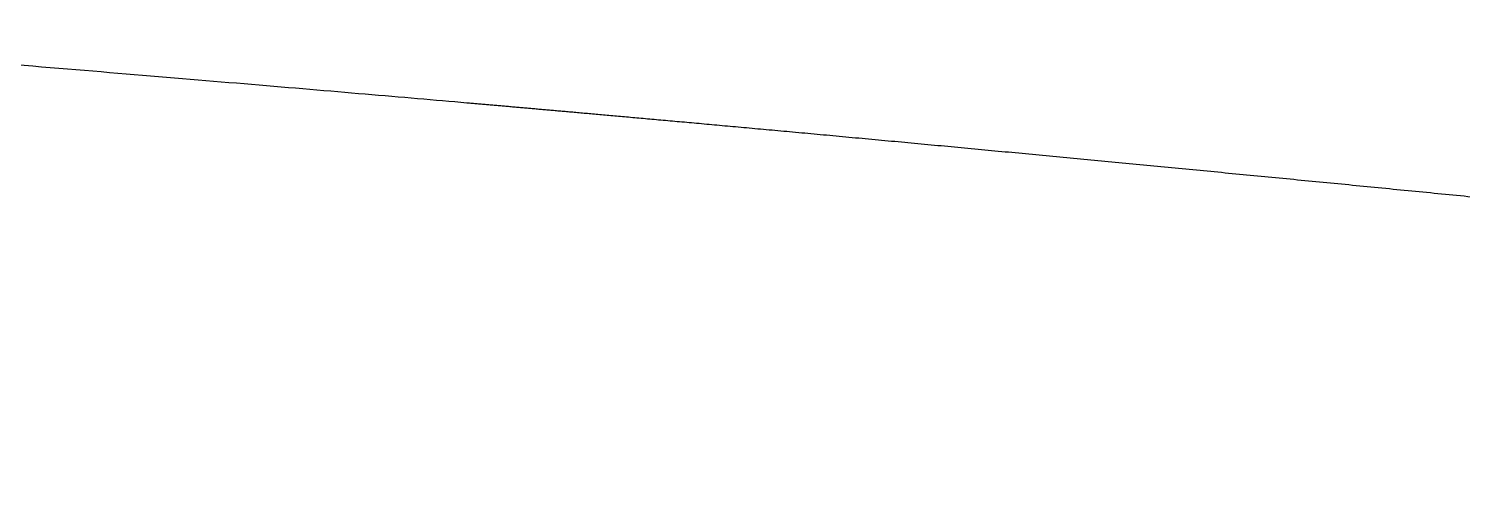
# Model space of a CAD drawing. Extents: x -120222 to -41942, y -19134 to 30932.
# Drawn here: x -96529.09 to -96521.52, y 2624.86 to 2627.36 of the extents above; entities that cross this region are included whole.
import ezdxf

# ---------------------------------------------------------------- set-up
doc = ezdxf.new("R2010")
doc.units = 0
doc.header["$LTSCALE"] = 150
doc.header["$MEASUREMENT"] = 0
doc.linetypes.add('______-18', pattern=[1.1999999999999997, 0.5999999999999999, -0.5999999999999999])
doc.layers.get('0').update_dxf_attribs({"linetype": 'CONTINUOUS'})
doc.layers.add('___B', color=7, linetype='CONTINUOUS')

# ---------------------------------------------------------------- blocks, each defined once
blk = doc.blocks.new('____-249')
at = {"color": 1, "linetype": '______-18', "flags": 128}
for points in [[(-102961.8806996014, -1921.73021530336), (-102961.9124484396, -1921.727454252614), (-102961.9444426663, -1921.724675050181), (-102961.9766822815, -1921.721877696062), (-102962.0091672852, -1921.719062190257), (-102962.0418976773, -1921.716228532765), (-102962.074873458, -1921.713376723587), (-102962.1080946271, -1921.710506762722), (-102962.1415611847, -1921.707618650171), (-102962.1752731308, -1921.704712385933), (-102962.2092304654, -1921.701787970009), (-102962.2434331885, -1921.698845402399), (-102962.2778813001, -1921.695884683102), (-102962.3125748001, -1921.692905812119), (-102962.3475136887, -1921.689908789449), (-102962.3826979657, -1921.686893615092), (-102962.4181276312, -1921.68386028905), (-102962.4538026853, -1921.680808811321), (-102962.4897231278, -1921.677739181905), (-102962.5258889588, -1921.674651400803), (-102962.5623001783, -1921.671545468015), (-102962.5989567862, -1921.668421383539), (-102962.6358587827, -1921.665279147378), (-102962.6730061676, -1921.662118759531), (-102962.7103989411, -1921.658940219996), (-102962.748037103, -1921.655743528775), (-102962.7859206534, -1921.652528685868), (-102962.8240495923, -1921.649295691275), (-102962.8624239197, -1921.646044544995), (-102962.9010436356, -1921.642775247029), (-102962.93990874, -1921.639487797376), (-102962.9790192329, -1921.636182196036), (-102963.0183751142, -1921.63285844301), (-102963.057976384, -1921.629516538298), (-102963.0978230423, -1921.626156481899), (-102963.1379150892, -1921.622778273814), (-102963.1782525245, -1921.619381914043), (-102963.2188353483, -1921.615967402585), (-102963.2596635605, -1921.61253473944), (-102963.3007371613, -1921.609083924609), (-102963.3420561506, -1921.605614958092), (-102963.3836205283, -1921.602127839888), (-102963.4254302946, -1921.598622569998), (-102963.4674854493, -1921.595099148421), (-102963.5097859925, -1921.591557575158), (-102963.5523319242, -1921.587997850208), (-102963.5951232444, -1921.584419973572), (-102963.6381599531, -1921.58082394525), (-102963.6814420502, -1921.577209765241), (-102963.7249695359, -1921.573577433546), (-102963.76874241, -1921.569926950164), (-102963.8127606727, -1921.566258315096), (-102963.8570243238, -1921.562571528341), (-102963.9015333634, -1921.5588665899), (-102963.9462877915, -1921.555143499772), (-102963.9912876081, -1921.551402257958), (-102964.0365328132, -1921.547642864458), (-102964.0820234068, -1921.543865319271), (-102964.1277593888, -1921.540069622398), (-102964.1737407594, -1921.536255773838), (-102964.2199675184, -1921.532423773592), (-102964.2664396659, -1921.528573621659), (-102964.3131572019, -1921.52470531804), (-102964.3601201265, -1921.520818862735), (-102964.4073284394, -1921.516914255742), (-102964.454666171, -1921.513020003604), (-102964.5020173511, -1921.509164612859), (-102964.5493819798, -1921.505348083508), (-102964.5967600571, -1921.50157041555), (-102964.6441515829, -1921.497831608986), (-102964.6915565574, -1921.494131663815), (-102964.7389749804, -1921.490470580037), (-102964.7864068521, -1921.486848357653), (-102964.8338521723, -1921.483264996663), (-102964.8813109411, -1921.479720497066), (-102964.9287831585, -1921.476214858863), (-102964.9762688245, -1921.472748082053), (-102965.023767939, -1921.469320166637), (-102965.0712805022, -1921.465931112614), (-102965.1188065139, -1921.462580919985), (-102965.1663459743, -1921.45926958875), (-102965.2138988832, -1921.455997118907), (-102965.2614652407, -1921.452763510459), (-102965.3090450468, -1921.449568763404), (-102965.3566383014, -1921.446412877742), (-102965.4042450047, -1921.443295853474), (-102965.4518651565, -1921.440217690599), (-102965.499498757, -1921.437178389118), (-102965.547145806, -1921.434177949031), (-102965.5948063036, -1921.431216370337), (-102965.6424802497, -1921.428293653037), (-102965.6901676445, -1921.42540979713), (-102965.7378684879, -1921.422564802616), (-102965.7855827798, -1921.419758669496), (-102965.8333105204, -1921.41699139777), (-102965.8810517095, -1921.414262987437), (-102965.9288063472, -1921.411573438498), (-102965.9765744335, -1921.408922750952), (-102966.0243559684, -1921.4063109248), (-102966.0721509519, -1921.403737960041), (-102966.1199593839, -1921.401203856676), (-102966.1677812646, -1921.398708614704), (-102966.2156165938, -1921.396252234126), (-102966.2634653716, -1921.393834714941), (-102966.311327598, -1921.39145605715), (-102966.359203273, -1921.389116260752), (-102966.4070923966, -1921.386815325748), (-102966.4549949687, -1921.384553252137), (-102966.5029109895, -1921.38233003992), (-102966.5508404588, -1921.380145689097), (-102966.5987833767, -1921.378000199667), (-102966.6467397432, -1921.37589357163), (-102966.6947095583, -1921.373825804987), (-102966.742692822, -1921.371796899738), (-102966.7906895343, -1921.369806855882), (-102966.8386996951, -1921.367855673419), (-102966.8867233046, -1921.36594335235), (-102966.9347603626, -1921.364069892675), (-102966.9828108692, -1921.362235294393), (-102967.0308748244, -1921.360439557504), (-102967.0789522282, -1921.35868268201), (-102967.1270430805, -1921.356964667908), (-102967.1751473815, -1921.355285515201), (-102967.223265131, -1921.353645223886), (-102967.2713963292, -1921.352043793966), (-102967.3195409759, -1921.350481225438), (-102967.3676990712, -1921.348957518304), (-102967.4158706151, -1921.347472672564), (-102967.4640556076, -1921.346026688218), (-102967.5121143302, -1921.344658775166), (-102967.5599070647, -1921.343408143312), (-102967.607433811, -1921.342274792655), (-102967.6546945692, -1921.341258723195), (-102967.7016893391, -1921.340359934932), (-102967.7484181208, -1921.339578427867), (-102967.7948809144, -1921.338914201998), (-102967.8410777198, -1921.338367257327), (-102967.887008537, -1921.337937593853), (-102967.932673366, -1921.337625211575), (-102967.9780722069, -1921.337430110495), (-102968.0232050595, -1921.337352290613), (-102968.0680719239, -1921.337391751927), (-102968.1126728002, -1921.337548494439), (-102968.1570076883, -1921.337822518147), (-102968.2010765882, -1921.338213823053), (-102968.2448795, -1921.338722409156), (-102968.2884164235, -1921.339348276456), (-102968.3316873588, -1921.340091424954), (-102968.374692306, -1921.340951854648), (-102968.417431265, -1921.341929565539), (-102968.4599042358, -1921.343024557628), (-102968.5021112184, -1921.344236830914), (-102968.5440522128, -1921.345566385397), (-102968.5857272191, -1921.347013221077), (-102968.6271362371, -1921.348577337954), (-102968.668279267, -1921.350258736029), (-102968.7091563087, -1921.3520574153), (-102968.7497673622, -1921.353973375769), (-102968.7901124275, -1921.356006617435), (-102968.8301915046, -1921.358157140298), (-102968.8700045936, -1921.360424944358), (-102968.9095516944, -1921.362810029615), (-102968.948832807, -1921.36531239607), (-102968.9878479313, -1921.367932043721), (-102969.0265970676, -1921.37066897257), (-102969.0650802156, -1921.373523182616), (-102969.1032973754, -1921.376494673859), (-102969.1412485471, -1921.379583446299), (-102969.1789337306, -1921.382789499936), (-102969.2163529258, -1921.386112834771), (-102969.2535061329, -1921.389553450802), (-102969.2903933519, -1921.393111348031), (-102969.3270145826, -1921.396786526457), (-102969.3633698252, -1921.40057898608), (-102969.3994590795, -1921.4044887269), (-102969.4352823457, -1921.408515748917), (-102969.4708396237, -1921.412660052132), (-102969.5061309135, -1921.416921636543), (-102969.5411562151, -1921.421300502152), (-102969.5759155286, -1921.425796648958), (-102969.6104088538, -1921.430410076961), (-102969.6446361909, -1921.435140786161), (-102969.6785975398, -1921.439988776558), (-102969.7122929005, -1921.444954048153), (-102969.745722273, -1921.450036600945), (-102969.7788856574, -1921.455236434933), (-102969.8117830535, -1921.460553550119), (-102969.8444144615, -1921.465987946503), (-102969.8767798812, -1921.471539624083), (-102969.9088793128, -1921.47720858286), (-102969.9407127562, -1921.482994822834), (-102969.9722802115, -1921.488898344006), (-102970.0035816785, -1921.494919146375), (-102970.0035816785, -1921.494919146375)], [(-102941.4741002883, -1923.834765761319), (-102941.4988589389, -1923.831972062048), (-102941.5236176404, -1923.829178823479), (-102941.5483763927, -1923.826386045612), (-102941.5731351959, -1923.823593728448), (-102941.5978940499, -1923.820801871987), (-102941.6226529548, -1923.818010476229), (-102941.6474119105, -1923.815219541173), (-102941.6721709171, -1923.81242906682), (-102941.6969299745, -1923.80963905317), (-102941.7216890827, -1923.806849500222), (-102941.7464482418, -1923.804060407977), (-102941.7712074518, -1923.801271776435), (-102941.7959667125, -1923.798483605595), (-102941.8207260242, -1923.795695895458), (-102941.8454853866, -1923.792908646023), (-102941.8702447999, -1923.790121857291), (-102941.8950042641, -1923.787335529262), (-102941.9197637791, -1923.784549661936), (-102941.9445233449, -1923.781764255312), (-102941.9692829616, -1923.778979309391), (-102941.9940426292, -1923.776194824172), (-102942.0188023475, -1923.773410799657), (-102942.0435621168, -1923.770627235843), (-102942.0683219368, -1923.767844132733), (-102942.0930818077, -1923.765061490325), (-102942.1178417295, -1923.76227930862), (-102942.1426017021, -1923.759497587618), (-102942.1673617255, -1923.756716327318), (-102942.1921217998, -1923.75393552772), (-102942.2168819249, -1923.751155188826), (-102942.2416421009, -1923.748375310634), (-102942.2664023277, -1923.745595893145), (-102942.2911626054, -1923.742816936359), (-102942.3159229339, -1923.740038440275), (-102942.3406833132, -1923.737260404894), (-102942.3654437434, -1923.734482830215), (-102942.3902042245, -1923.731705716239), (-102942.4149647563, -1923.728929062966), (-102942.4397253391, -1923.726152870395), (-102942.4644859727, -1923.723377138528), (-102942.4892466571, -1923.720601867362), (-102942.5140073923, -1923.7178270569), (-102942.5387681784, -1923.71505270714), (-102942.5635290154, -1923.712278818083), (-102942.5882899032, -1923.709505389728), (-102942.6130508418, -1923.706732422076), (-102942.6378118313, -1923.703959915127), (-102942.6625728716, -1923.701187868881), (-102942.6873339628, -1923.698416283337), (-102942.7120951048, -1923.695645158496), (-102942.7368562976, -1923.692874494357), (-102942.7616175413, -1923.690104290921), (-102942.7863788359, -1923.687334548188), (-102942.8111401813, -1923.684565266158), (-102942.8359015775, -1923.68179644483), (-102942.8606630246, -1923.679028084204), (-102942.8854245225, -1923.676260184282), (-102942.9101860713, -1923.673492745062), (-102942.9349476709, -1923.670725766544), (-102942.9597093213, -1923.66795924873), (-102942.9844710226, -1923.665193191618), (-102943.0092327748, -1923.662427595209), (-102943.0339945778, -1923.659662459502), (-102943.0587564316, -1923.656897784498), (-102943.0835165018, -1923.654133772163), (-102943.1082729538, -1923.651370624463), (-102943.1330257877, -1923.648608341398), (-102943.1577750034, -1923.645846922968), (-102943.182520601, -1923.643086369173), (-102943.2072625804, -1923.640326680014), (-102943.2320009417, -1923.637567855489), (-102943.2567356848, -1923.6348098956), (-102943.2814668098, -1923.632052800346), (-102943.3061943166, -1923.629296569726), (-102943.3309182052, -1923.626541203742), (-102943.3556384758, -1923.623786702393), (-102943.3803551281, -1923.621033065679), (-102943.4050681623, -1923.6182802936), (-102943.4297775784, -1923.615528386156), (-102943.4544833763, -1923.612777343348), (-102943.4791855561, -1923.610027165174), (-102943.5038841177, -1923.607277851635), (-102943.5285790611, -1923.604529402732), (-102943.5532703865, -1923.601781818464), (-102943.5779580936, -1923.59903509883), (-102943.6026421826, -1923.596289243832), (-102943.6273226535, -1923.593544253469), (-102943.6519995062, -1923.590800127741), (-102943.6766727408, -1923.588056866648), (-102943.7013423572, -1923.58531447019), (-102943.7260083554, -1923.582572938367), (-102943.7506707355, -1923.579832271179), (-102943.7753294975, -1923.577092468627), (-102943.7999846413, -1923.574353530709), (-102943.8246361669, -1923.571615457427), (-102943.8492840744, -1923.56887824878), (-102943.8739283638, -1923.566141904767), (-102943.898569035, -1923.56340642539), (-102943.923206088, -1923.560671810648), (-102943.9478395229, -1923.557938060541), (-102943.9724693396, -1923.555205175069), (-102943.9970955382, -1923.552473154232), (-102944.0217181187, -1923.54974199803), (-102944.046337081, -1923.547011706464), (-102944.0709524251, -1923.544282279532), (-102944.0955641511, -1923.541553717236), (-102944.120172259, -1923.538826019574), (-102944.1447767486, -1923.536099186548), (-102944.1693776202, -1923.533373218157), (-102944.1939748736, -1923.530648114401), (-102944.2185685088, -1923.52792387528), (-102944.2431585259, -1923.525200500794), (-102944.2677449248, -1923.522477990943), (-102944.2923277056, -1923.519756345727), (-102944.3169068682, -1923.517035565146), (-102944.3414824127, -1923.514315649201), (-102944.3660543391, -1923.51159659789), (-102944.3906226472, -1923.508878411214), (-102944.4151873373, -1923.506161089174), (-102944.4397484091, -1923.503444631769), (-102944.4643058629, -1923.500729038999), (-102944.4888596985, -1923.498014310864), (-102944.5134099159, -1923.495300447364), (-102944.5379565152, -1923.492587448499), (-102944.5624994963, -1923.489875314269), (-102944.5870388593, -1923.487164044674), (-102944.6115746041, -1923.484453639715), (-102944.6361067307, -1923.48174409939), (-102944.6606352397, -1923.479035427589), (-102944.6851601313, -1923.476327628199), (-102944.7096814056, -1923.47362070122), (-102944.7341990627, -1923.470914646652), (-102944.7587131024, -1923.468209464495), (-102944.7832235248, -1923.46550515475), (-102944.8077303299, -1923.462801717416), (-102944.8322335177, -1923.460099152493), (-102944.8567330881, -1923.457397459981), (-102944.8812290413, -1923.454696639881), (-102944.9057213772, -1923.451996692191), (-102944.9302100957, -1923.449297616914), (-102944.954695197, -1923.446599414047), (-102944.9791766809, -1923.443902083591), (-102945.0036545475, -1923.441205625547), (-102945.0281287969, -1923.438510039914), (-102945.0525994289, -1923.435815326692), (-102945.0770664436, -1923.433121485881), (-102945.101529841, -1923.430428517481), (-102945.1259896211, -1923.427736421493), (-102945.1504457839, -1923.425045197916), (-102945.1748983293, -1923.42235484675), (-102945.1993472575, -1923.419665367996), (-102945.2237925684, -1923.416976761652), (-102945.2482342619, -1923.41428902772), (-102945.2726723382, -1923.411602166199), (-102945.2971067971, -1923.408916177089), (-102945.3215376387, -1923.406231060391), (-102945.3459648631, -1923.403546816103), (-102945.3703884701, -1923.400863444227), (-102945.3948084598, -1923.398180944762), (-102945.4192248321, -1923.395499317709), (-102945.4436375872, -1923.392818563066), (-102945.468046725, -1923.390138680835), (-102945.4924522455, -1923.387459671015), (-102945.5168541486, -1923.384781533606), (-102945.5412524345, -1923.382104268608), (-102945.5656471031, -1923.379427876022), (-102945.5900381543, -1923.376752355847), (-102945.6144255882, -1923.374077708083), (-102945.6388094048, -1923.37140393273), (-102945.6631896042, -1923.368731029789), (-102945.6875661862, -1923.366058999258), (-102945.7119391509, -1923.363387841139), (-102945.7363084983, -1923.360717555431), (-102945.7606742283, -1923.358048142135), (-102945.7850363411, -1923.355379601249), (-102945.8093948366, -1923.352711932775), (-102945.8337497147, -1923.350045136712), (-102945.8581009756, -1923.34737921306), (-102945.8824486191, -1923.34471416182), (-102945.9067926454, -1923.34204998299), (-102945.9311330543, -1923.339386676572), (-102945.9554698459, -1923.336724242565), (-102945.9798030203, -1923.33406268097), (-102946.0041325772, -1923.331401991785), (-102946.0284585169, -1923.328742175012), (-102946.0527808393, -1923.32608323065), (-102946.0770995444, -1923.323425158699), (-102946.1014146322, -1923.320767959159), (-102946.1257261026, -1923.318111632031), (-102946.1500339558, -1923.315456177314), (-102946.1743381917, -1923.312801595008), (-102946.1986388102, -1923.310147885113), (-102946.2229347359, -1923.307495159069), (-102946.2472248934, -1923.304843528314), (-102946.2715092825, -1923.302192992848), (-102946.2957879033, -1923.299543552672), (-102946.3200607559, -1923.296895207785), (-102946.3443278401, -1923.294247958188), (-102946.368589156, -1923.29160180388), (-102946.3928447037, -1923.288956744861), (-102946.417094483, -1923.286312781132), (-102946.441338494, -1923.283669912693), (-102946.4655767368, -1923.281028139543), (-102946.4898092112, -1923.278387461682), (-102946.5140359173, -1923.27574787911), (-102946.5382568552, -1923.273109391828), (-102946.5624720247, -1923.270471999836), (-102946.5866814259, -1923.267835703132), (-102946.6108850588, -1923.265200501718), (-102946.6350829235, -1923.262566395594), (-102946.6592750198, -1923.259933384759), (-102946.6834613478, -1923.257301469214), (-102946.7076419076, -1923.254670648958), (-102946.731816699, -1923.252040923991), (-102946.7559857221, -1923.249412294314), (-102946.7801489769, -1923.246784759926), (-102946.8043064635, -1923.244158320828), (-102946.8284581817, -1923.241532977019), (-102946.8526041316, -1923.238908728499), (-102946.8767443133, -1923.236285575269), (-102946.9008787266, -1923.233663517328), (-102946.9250073716, -1923.231042554677), (-102946.9491302483, -1923.228422687315), (-102946.9732473567, -1923.225803915242), (-102946.9973586969, -1923.223186238459), (-102947.0214642687, -1923.220569656965), (-102947.0455640722, -1923.217954170761), (-102947.0696581074, -1923.215339779846), (-102947.0937463743, -1923.212726484221), (-102947.117828873, -1923.210114283885), (-102947.1419056033, -1923.207503178838), (-102947.1659765653, -1923.204893169081), (-102947.190041759, -1923.202284254613), (-102947.2141011845, -1923.199676435435), (-102947.2381548416, -1923.197069711546), (-102947.2622027304, -1923.194464082946), (-102947.2862448509, -1923.191859549636), (-102947.3102812031, -1923.189256111616), (-102947.334311787, -1923.186653768884), (-102947.3583366027, -1923.184052521442), (-102947.38235565, -1923.18145236929), (-102947.406368929, -1923.178853312427), (-102947.4303764397, -1923.176255350854), (-102947.4543781821, -1923.173658484569), (-102947.4783741562, -1923.171062713575), (-102947.5023643621, -1923.168468037869), (-102947.5263487996, -1923.165874457453), (-102947.5503274688, -1923.163281972327), (-102947.5743003697, -1923.16069058249), (-102947.5982675023, -1923.158100287942), (-102947.6222288666, -1923.155511088684), (-102947.6461844626, -1923.152922984715), (-102947.6701342903, -1923.150335976035), (-102947.6940783497, -1923.147750062645), (-102947.7180166409, -1923.145165244545), (-102947.7419491637, -1923.142581521734), (-102947.7658759191, -1923.139998903244), (-102947.7897969082, -1923.13741739811), (-102947.8137121309, -1923.134837006329), (-102947.8376215872, -1923.132257727903), (-102947.8615252771, -1923.129679562832), (-102947.8854232006, -1923.127102511115), (-102947.9093153577, -1923.124526572753), (-102947.9332017485, -1923.121951747745), (-102947.9570823728, -1923.119378036091), (-102947.9809572308, -1923.116805437792), (-102948.0048263223, -1923.114233952848), (-102948.0286896475, -1923.111663581258), (-102948.0525472063, -1923.109094323022), (-102948.0763989987, -1923.106526178141), (-102948.1002450247, -1923.103959146615), (-102948.1240852844, -1923.101393228442), (-102948.1479197776, -1923.098828423625), (-102948.1717485045, -1923.096264732162), (-102948.1955714649, -1923.093702154053), (-102948.219388659, -1923.091140689299), (-102948.2432000866, -1923.088580337899), (-102948.2670057479, -1923.086021099853), (-102948.2908056428, -1923.083462975163), (-102948.3145997713, -1923.080905963826), (-102948.3383881334, -1923.078350065844), (-102948.3621707291, -1923.075795281217), (-102948.3859475585, -1923.073241609944), (-102948.4097186214, -1923.070689052026), (-102948.433483918, -1923.068137607462), (-102948.4572434481, -1923.065587276252), (-102948.4809972119, -1923.063038058397), (-102948.5047452093, -1923.060489953897), (-102948.5284874403, -1923.057942962751), (-102948.5522239049, -1923.055397084959), (-102948.5759546031, -1923.052852320522), (-102948.599679535, -1923.050308669439), (-102948.6233987004, -1923.047766131711), (-102948.6471120995, -1923.045224707337), (-102948.6708197321, -1923.042684396318), (-102948.6945215984, -1923.040145198653), (-102948.7182176982, -1923.037607114343), (-102948.7419080317, -1923.035070143387), (-102948.7655925988, -1923.032534285786), (-102948.7892713996, -1923.029999541539), (-102948.8129444339, -1923.027465910646), (-102948.8366117018, -1923.024933393109), (-102948.8602732033, -1923.022401988925), (-102948.8839289385, -1923.019871698096), (-102948.9075789073, -1923.017342520621), (-102948.9312231097, -1923.014814456501), (-102948.9548615456, -1923.012287505736), (-102948.9784942152, -1923.009761668325), (-102949.0021211184, -1923.007236944268), (-102949.0257422553, -1923.004713333566), (-102949.0493576257, -1923.002190836218), (-102949.0729672297, -1922.999669452225), (-102949.0965710673, -1922.997149181586), (-102949.1201691386, -1922.994630024302), (-102949.1437614435, -1922.992111980373), (-102949.167347982, -1922.989595049797), (-102949.190928754, -1922.987079232576), (-102949.2145037598, -1922.98456452871), (-102949.2380729991, -1922.982050938198), (-102949.261636472, -1922.979538461041), (-102949.2851925466, -1922.977027261082), (-102949.3087395908, -1922.974517502166), (-102949.3322776048, -1922.972009184293), (-102949.3558065884, -1922.969502307462), (-102949.3793265417, -1922.966996871675), (-102949.4028374648, -1922.96449287693), (-102949.4263393575, -1922.961990323227), (-102949.4498322199, -1922.959489210568), (-102949.473316052, -1922.956989538952), (-102949.4967908538, -1922.954491308378), (-102949.5202566253, -1922.951994518847), (-102949.5437133664, -1922.949499170359), (-102949.5671610773, -1922.947005262914), (-102949.5905997578, -1922.944512796511), (-102949.6140294081, -1922.942021771151), (-102949.637450028, -1922.939532186834), (-102949.6608616176, -1922.93704404356), (-102949.6842641769, -1922.934557341328), (-102949.7076577059, -1922.93207208014), (-102949.7310422046, -1922.929588259994), (-102949.754417673, -1922.927105880891), (-102949.7777841111, -1922.924624942831), (-102949.8011415189, -1922.922145445813), (-102949.8244898963, -1922.919667389838), (-102949.8478292435, -1922.917190774906), (-102949.8711595603, -1922.914715601017), (-102949.8944808469, -1922.91224186817), (-102949.9177931031, -1922.909769576367), (-102949.941096329, -1922.907298725606), (-102949.9643905246, -1922.904829315888), (-102949.9876756899, -1922.902361347213), (-102950.0109518249, -1922.89989481958), (-102950.0342189295, -1922.897429732991), (-102950.0574770039, -1922.894966087444), (-102950.080726048, -1922.89250388294), (-102950.1039660617, -1922.890043119478), (-102950.1271970451, -1922.88758379706), (-102950.1504189983, -1922.885125915684), (-102950.1736319211, -1922.882669475351), (-102950.1968358136, -1922.880214476061), (-102950.2200306758, -1922.877760917813), (-102950.2432165077, -1922.875308800609), (-102950.2663933093, -1922.872858124447), (-102950.2895610806, -1922.870408889328), (-102950.3127198215, -1922.867961095251), (-102950.3358695322, -1922.865514742218), (-102950.3590102125, -1922.863069830227), (-102950.3821418626, -1922.860626359279), (-102950.4052644823, -1922.858184329374), (-102950.4283780717, -1922.855743740512), (-102950.4514826308, -1922.853304592692), (-102950.4745781596, -1922.850866885915), (-102950.4976646581, -1922.848430620181), (-102950.5207421263, -1922.84599579549), (-102950.5438105642, -1922.843562411842), (-102950.5668699717, -1922.841130469236), (-102950.589920349, -1922.838699967673), (-102950.6129616959, -1922.836270907153), (-102950.6359940126, -1922.833843287676), (-102950.6590172989, -1922.831417109241), (-102950.6820315549, -1922.828992371849), (-102950.7050367806, -1922.8265690755), (-102950.728032976, -1922.824147220194), (-102950.7510201411, -1922.821726805931), (-102950.7739982771, -1922.819307844648), (-102950.7969673853, -1922.816890348285), (-102950.8199274656, -1922.814474316841), (-102950.8428785181, -1922.812059750317), (-102950.8658205427, -1922.809646648712), (-102950.8887535395, -1922.807235012026), (-102950.9116775084, -1922.804824840259), (-102950.9345924495, -1922.802416133412), (-102950.9574983628, -1922.800008891484), (-102950.9803952482, -1922.797603114475), (-102951.0032831058, -1922.795198802385), (-102951.0261619355, -1922.792795955215), (-102951.0490317373, -1922.790394572964), (-102951.0718925114, -1922.787994655632), (-102951.0947442575, -1922.78559620322), (-102951.1175869759, -1922.783199215727), (-102951.1404206663, -1922.780803693153), (-102951.163245329, -1922.778409635499), (-102951.1860609638, -1922.776017042763), (-102951.2088675707, -1922.773625914947), (-102951.2316651498, -1922.771236252051), (-102951.2544537011, -1922.768848054073), (-102951.2772332245, -1922.766461321015), (-102951.3000037201, -1922.764076052876), (-102951.3227651878, -1922.761692249657), (-102951.3455176276, -1922.759309911356), (-102951.3682610397, -1922.756929037976), (-102951.3909954238, -1922.754549629514), (-102951.4137207802, -1922.752171685971), (-102951.4364371087, -1922.749795207348), (-102951.4591444093, -1922.747420193645), (-102951.4818426821, -1922.74504664486), (-102951.5045319271, -1922.742674560995), (-102951.5272121442, -1922.740303942049), (-102951.5498833334, -1922.737934788022), (-102951.5725454949, -1922.735567098915), (-102951.5951986284, -1922.733200874726), (-102951.6178427342, -1922.730836115457), (-102951.640477812, -1922.728472821108), (-102951.6631038621, -1922.726110991678), (-102951.6857208842, -1922.723750627167), (-102951.7083288786, -1922.721391727575), (-102951.7309278451, -1922.719034292903), (-102951.7535177837, -1922.716678323149), (-102951.7760986945, -1922.714323818316), (-102951.7986705775, -1922.711970778401), (-102951.8212334326, -1922.709619203406), (-102951.8437872599, -1922.70726909333), (-102951.8663320593, -1922.704920448173), (-102951.8888678309, -1922.702573267936), (-102951.9113945746, -1922.700227552618), (-102951.9339122905, -1922.697883302219), (-102951.9564209786, -1922.695540516739), (-102951.9789206388, -1922.693199196179), (-102952.0014112711, -1922.690859340538), (-102952.0238928756, -1922.688520949816), (-102952.0463654523, -1922.686184024014), (-102952.0688290011, -1922.683848563131), (-102952.0912835221, -1922.681514567167), (-102952.1137290152, -1922.679182036122), (-102952.1361654804, -1922.676850969997), (-102952.1585929179, -1922.674521368791), (-102952.1810113275, -1922.672193232504), (-102952.2034207092, -1922.669866561137), (-102952.2258199317, -1922.667541456786), (-102952.2482078635, -1922.66521802155), (-102952.2705845046, -1922.662896255428), (-102952.2929498551, -1922.660576158421), (-102952.3153039149, -1922.658257730528), (-102952.337646684, -1922.65594097175), (-102952.3599781625, -1922.653625882086), (-102952.3822983502, -1922.651312461536), (-102952.4046072473, -1922.649000710101), (-102952.4269048538, -1922.646690627781), (-102952.4491911695, -1922.644382214575), (-102952.4714661946, -1922.642075470483), (-102952.493729929, -1922.639770395505), (-102952.5159823727, -1922.637466989643), (-102952.5382235258, -1922.635165252894), (-102952.5604533882, -1922.63286518526), (-102952.5826719599, -1922.630566786741), (-102952.6048792409, -1922.628270057336), (-102952.6270752313, -1922.625974997045), (-102952.649259931, -1922.623681605869), (-102952.67143334, -1922.621389883808), (-102952.6935954584, -1922.61909983086), (-102952.7157462861, -1922.616811447027), (-102952.7378858231, -1922.614524732309), (-102952.7600140694, -1922.612239686705), (-102952.7821310251, -1922.609956310215), (-102952.8042366901, -1922.60767460284), (-102952.8263310644, -1922.60539456458), (-102952.8484141481, -1922.603116195434), (-102952.870485941, -1922.600839495402), (-102952.8925464433, -1922.598564464485), (-102952.914595655, -1922.596291102682), (-102952.9366335759, -1922.594019409994), (-102952.9586602062, -1922.591749386419), (-102952.9806755458, -1922.58948103196), (-102953.0026795947, -1922.587214346615), (-102953.024672353, -1922.584949330384), (-102953.0466538206, -1922.582685983268), (-102953.0686239975, -1922.580424305266), (-102953.0905828838, -1922.578164296379), (-102953.1125304794, -1922.575905956606), (-102953.1344667842, -1922.573649285948), (-102953.1563917985, -1922.571394284404), (-102953.178305522, -1922.569140951974), (-102953.2002079549, -1922.566889288659), (-102953.2220990971, -1922.564639294459), (-102953.2439789487, -1922.562390969372), (-102953.2658475095, -1922.560144313401), (-102953.2877047797, -1922.557899326543), (-102953.3095507593, -1922.5556560088), (-102953.3313854481, -1922.553414360172), (-102953.3532088463, -1922.551174380658), (-102953.3750209538, -1922.548936070258), (-102953.3968217706, -1922.546699428973), (-102953.4186112968, -1922.544464456802), (-102953.4403895322, -1922.542231153746), (-102953.4621564771, -1922.539999519805), (-102953.4839121312, -1922.537769554977), (-102953.5056564947, -1922.535541259264), (-102953.5273895674, -1922.533314632666), (-102953.5491113496, -1922.531089675182), (-102953.570821841, -1922.528866386813), (-102953.5925210418, -1922.526644767558), (-102953.6142089519, -1922.524424817417), (-102953.6358855731, -1922.522206554358), (-102953.6575509073, -1922.51998999635), (-102953.6792049544, -1922.517775143391), (-102953.7008477144, -1922.515561995482), (-102953.7224791874, -1922.513350552622), (-102953.7440993733, -1922.511140814813), (-102953.7657082721, -1922.508932782053), (-102953.7873058839, -1922.506726454343), (-102953.8088922086, -1922.504521831683), (-102953.8304672462, -1922.502318914073), (-102953.8520309967, -1922.500117701513), (-102953.8735834602, -1922.497918194002), (-102953.8951246366, -1922.495720391541), (-102953.916654526, -1922.493524294131), (-102953.9381731283, -1922.491329901769), (-102953.9596804435, -1922.489137214458), (-102953.9811764716, -1922.486946232197), (-102954.0026612127, -1922.484756954985), (-102954.0241346667, -1922.482569382823), (-102954.0455968337, -1922.480383515711), (-102954.0670477136, -1922.478199353649), (-102954.0884873064, -1922.476016896637), (-102954.1099156121, -1922.473836144674), (-102954.1313326308, -1922.471657097761), (-102954.1527383624, -1922.469479755898), (-102954.1741328069, -1922.467304119085), (-102954.1955159644, -1922.465130187322), (-102954.2168878348, -1922.462957960608), (-102954.2382484182, -1922.460787438945), (-102954.2595977144, -1922.458618622331), (-102954.2809357236, -1922.456451510767), (-102954.3022624458, -1922.454286104253), (-102954.3235778808, -1922.452122402789), (-102954.3448820288, -1922.449960406374), (-102954.3661748898, -1922.447800115009), (-102954.3874564636, -1922.445641528694), (-102954.4087267504, -1922.443484647429), (-102954.4299857502, -1922.441329471214), (-102954.4512334628, -1922.439176000048), (-102954.4724698884, -1922.437024233932), (-102954.4936950269, -1922.434874172866), (-102954.5149088784, -1922.432725816851), (-102954.5361114428, -1922.430579165884), (-102954.5573027201, -1922.428434219968), (-102954.5784827103, -1922.426290979101), (-102954.5996514135, -1922.424149443285), (-102954.6208088297, -1922.422009612518), (-102954.6419549587, -1922.419871486801), (-102954.6630898007, -1922.417735066133), (-102954.6842133556, -1922.415600350516), (-102954.7053256235, -1922.413467339948), (-102954.7264266042, -1922.41133603443), (-102954.7475162979, -1922.409206433962), (-102954.7685947046, -1922.407078538544), (-102954.7896618242, -1922.404952348175), (-102954.8107176567, -1922.402827862857), (-102954.8317622021, -1922.400705082588), (-102954.8527954605, -1922.398584007369), (-102954.8738174318, -1922.3964646372), (-102954.894828116, -1922.39434697208), (-102954.9158275132, -1922.392231012011), (-102954.9368156233, -1922.390116756991), (-102954.9577924463, -1922.388004207021), (-102954.9787579823, -1922.385893362101), (-102954.9997111241, -1922.383784312169), (-102955.0206507645, -1922.381677147162), (-102955.0415769035, -1922.37957186708), (-102955.0624895413, -1922.377468471924), (-102955.0833886776, -1922.375366961693), (-102955.1042743127, -1922.373267336387), (-102955.1251464464, -1922.371169596007), (-102955.1460050787, -1922.369073740552), (-102955.1668502097, -1922.366979770022), (-102955.1876818393, -1922.364887684418), (-102955.2084999676, -1922.362797483739), (-102955.2293045946, -1922.360709167986), (-102955.2500957202, -1922.358622737157), (-102955.2708733444, -1922.356538191255), (-102955.2916374674, -1922.354455530277), (-102955.3123880889, -1922.352374754225), (-102955.3331252091, -1922.350295863099), (-102955.353848828, -1922.348218856897), (-102955.3745589456, -1922.346143735621), (-102955.3952555617, -1922.344070499271), (-102955.4159386766, -1922.341999147846), (-102955.4366082901, -1922.339929681346), (-102955.4572644022, -1922.337862099771), (-102955.477907013, -1922.335796403122), (-102955.4985361224, -1922.333732591399), (-102955.5191517305, -1922.3316706646), (-102955.5397538373, -1922.329610622727), (-102955.5603424427, -1922.32755246578), (-102955.5809175468, -1922.325496193757), (-102955.6014791495, -1922.32344180666), (-102955.6220272509, -1922.321389304489), (-102955.6425618509, -1922.319338687243), (-102955.6630829496, -1922.317289954922), (-102955.6835905469, -1922.315243107526), (-102955.7040846429, -1922.313198145056), (-102955.7245652376, -1922.311155067512), (-102955.7450323309, -1922.309113874892), (-102955.7654859228, -1922.307074567198), (-102955.7859260134, -1922.30503714443), (-102955.8063526027, -1922.303001606586), (-102955.8267656906, -1922.300967953668), (-102955.8471652771, -1922.298936185676), (-102955.8675513624, -1922.296906302609), (-102955.8879239462, -1922.294878304467), (-102955.9082830288, -1922.29285219125), (-102955.9286286099, -1922.290827962959), (-102955.9489606898, -1922.288805619594), (-102955.9692792683, -1922.286785161153), (-102955.9895843454, -1922.284766587638), (-102956.0098759212, -1922.282749899048), (-102956.0301539956, -1922.280735095384), (-102956.0504185687, -1922.278722176645), (-102956.0706696405, -1922.276711142832), (-102956.0909072109, -1922.274701993944), (-102956.11113128, -1922.272694729981), (-102956.1313418477, -1922.270689350943), (-102956.1515389141, -1922.268685856831), (-102956.1717224791, -1922.266684247645), (-102956.1918925428, -1922.264684523383), (-102956.2120491051, -1922.262686684047), (-102956.2321921661, -1922.260690729637), (-102956.2523217258, -1922.258696660151), (-102956.272437784, -1922.256704475592), (-102956.292540341, -1922.254714175957), (-102956.3126293992, -1922.25272578753), (-102956.3327049611, -1922.250739336595), (-102956.3527670268, -1922.24875482315), (-102956.3728155962, -1922.246772247196), (-102956.3928506693, -1922.244791608732), (-102956.4128722463, -1922.24281290776), (-102956.432880327, -1922.240836144278), (-102956.4528749114, -1922.238861318287), (-102956.4728559996, -1922.236888429786), (-102956.4928235916, -1922.234917478777), (-102956.5127776873, -1922.232948465258), (-102956.5327182868, -1922.23098138923), (-102956.55264539, -1922.229016250693), (-102956.572558997, -1922.227053049647), (-102956.5924591078, -1922.225091786091), (-102956.6123457223, -1922.223132460026), (-102956.6322188406, -1922.221175071452), (-102956.6520784626, -1922.219219620369), (-102956.6719245884, -1922.217266106777), (-102956.6917572179, -1922.215314530675), (-102956.7115763512, -1922.213364892064), (-102956.7313819883, -1922.211417190944), (-102956.7511741291, -1922.209471427314), (-102956.7709527736, -1922.207527601176), (-102956.7907179219, -1922.205585712528), (-102956.810469574, -1922.203645761371), (-102956.8302077299, -1922.201707747704), (-102956.8499323895, -1922.199771671529), (-102956.8696435528, -1922.197837532844), (-102956.8893412199, -1922.19590533165), (-102956.9090253908, -1922.193975067946), (-102956.9286960654, -1922.192046741734), (-102956.9483532437, -1922.190120353012), (-102956.9679969259, -1922.188195901781), (-102956.9876271118, -1922.186273388041), (-102957.0072438014, -1922.184352811792), (-102957.0268469948, -1922.182434173033), (-102957.046436692, -1922.180517471766), (-102957.0660128929, -1922.178602707989), (-102957.0855755976, -1922.176689881702), (-102957.105124806, -1922.174778992907), (-102957.1246605182, -1922.172870041602), (-102957.1441827341, -1922.170963027788), (-102957.1636914538, -1922.169057951465), (-102957.1831866773, -1922.167154812632), (-102957.2026684045, -1922.165253611291), (-102957.2221366355, -1922.16335434744), (-102957.2415913702, -1922.16145702108), (-102957.2610326087, -1922.159561632211), (-102957.2804603509, -1922.157668180832), (-102957.2998745969, -1922.155776666944), (-102957.3192753467, -1922.153887090547), (-102957.3386626002, -1922.151999451641), (-102957.3580363575, -1922.150113750226), (-102957.3773966185, -1922.148229986301), (-102957.3967433833, -1922.146348159867), (-102957.4160766518, -1922.144468270924), (-102957.4353964241, -1922.142590319471), (-102957.4547027002, -1922.14071430551), (-102957.47399548, -1922.138840229039), (-102957.4932747635, -1922.136968090059), (-102957.5125405509, -1922.13509788857), (-102957.531792842, -1922.133229624571), (-102957.5510316368, -1922.131363298064), (-102957.570255551, -1922.129499012451), (-102957.5894632001, -1922.127636871138), (-102957.6086545841, -1922.125776874125), (-102957.627829703, -1922.123919021411), (-102957.6469885568, -1922.122063312997), (-102957.6661311455, -1922.120209748882), (-102957.6852574692, -1922.118358329067), (-102957.7043675277, -1922.116509053552), (-102957.7234613212, -1922.114661922336), (-102957.7425388495, -1922.11281693542), (-102957.7616001128, -1922.110974092803), (-102957.780645111, -1922.109133394486), (-102957.7996738441, -1922.107294840469), (-102957.8186863121, -1922.105458430751), (-102957.837682515, -1922.103624165333), (-102957.8566624529, -1922.101792044214), (-102957.8756261256, -1922.099962067395), (-102957.8945735333, -1922.098134234875), (-102957.9135046758, -1922.096308546655), (-102957.9324195533, -1922.094485002735), (-102957.9513181657, -1922.092663603114), (-102957.970200513, -1922.090844347793), (-102957.9890665952, -1922.089027236771), (-102958.0079164123, -1922.087212270049), (-102958.0267499643, -1922.085399447627), (-102958.0455672513, -1922.083588769504), (-102958.0643682731, -1922.081780235681), (-102958.0831530299, -1922.079973846157), (-102958.1019215215, -1922.078169600933), (-102958.1206737481, -1922.076367500009), (-102958.1394097096, -1922.074567543384), (-102958.158129406, -1922.072769731059), (-102958.1768328373, -1922.070974063033), (-102958.1955200036, -1922.069180539307), (-102958.2141909047, -1922.06738915988), (-102958.2328455407, -1922.065599924753), (-102958.2514839117, -1922.063812833926), (-102958.2701060176, -1922.062027887398), (-102958.2887118583, -1922.06024508517), (-102958.307301434, -1922.058464427241), (-102958.3258747446, -1922.056685913612), (-102958.3444317901, -1922.054909544283), (-102958.3629725706, -1922.053135319253), (-102958.3814970859, -1922.051363238523), (-102958.4000053361, -1922.049593302092), (-102958.4184973213, -1922.047825509961), (-102958.4369730413, -1922.046059862129), (-102958.4554324963, -1922.044296358598), (-102958.4738756862, -1922.042534999365), (-102958.492302611, -1922.040775784433), (-102958.5107132707, -1922.039018713799), (-102958.5291076653, -1922.037263787466), (-102958.5474857948, -1922.035511005432), (-102958.5658476593, -1922.033760367697), (-102958.5841932586, -1922.032011874263), (-102958.6025225928, -1922.030265525128), (-102958.620835662, -1922.028521320292), (-102958.6391324661, -1922.026779259756), (-102958.6574130051, -1922.025039343519), (-102958.675677279, -1922.023301571583), (-102958.6939252878, -1922.021565943945), (-102958.7121570315, -1922.019832460608), (-102958.7303725102, -1922.01810112157), (-102958.7485717237, -1922.016371926831), (-102958.7667546753, -1922.014644910667), (-102958.7849213683, -1922.012920107352), (-102958.8030718025, -1922.011197516886), (-102958.8212059781, -1922.009477139269), (-102958.839323895, -1922.007758974501), (-102958.8574255532, -1922.006043022582), (-102958.8755109526, -1922.004329283512), (-102958.8935800934, -1922.002617757291), (-102958.9116329755, -1922.000908443919), (-102958.9296695989, -1921.999201343397), (-102958.9476899637, -1921.997496455723), (-102958.9656940696, -1921.995793780899), (-102958.983681917, -1921.994093318923), (-102959.0016535056, -1921.992395069797), (-102959.0196088355, -1921.990699033519), (-102959.0375479067, -1921.989005210091), (-102959.0554707193, -1921.987313599512), (-102959.0733772731, -1921.985624201781), (-102959.0912675683, -1921.9839370169), (-102959.1091416047, -1921.982252044868), (-102959.1269993825, -1921.980569285685), (-102959.1448409016, -1921.978888739351), (-102959.162666162, -1921.977210405866), (-102959.1804751636, -1921.97553428523), (-102959.1982679066, -1921.973860377443), (-102959.2160443909, -1921.972188682505), (-102959.2338046165, -1921.970519200416), (-102959.2515485834, -1921.968851931177), (-102959.2692762916, -1921.967186874786), (-102959.2869877411, -1921.965524031245), (-102959.3046829319, -1921.963863400552), (-102959.3223618641, -1921.962204982708), (-102959.3400245375, -1921.960548777714), (-102959.3576709522, -1921.958894785569), (-102959.3753011083, -1921.957243006272), (-102959.3929150056, -1921.955593439825), (-102959.4105126443, -1921.953946086227), (-102959.4280940242, -1921.952300945478), (-102959.4456591455, -1921.950658017578), (-102959.4632080081, -1921.949017302526), (-102959.4807406119, -1921.947378800324), (-102959.4982569571, -1921.945742510972), (-102959.5157570436, -1921.944108434468), (-102959.5332408714, -1921.942476570813), (-102959.5507084405, -1921.940846920007), (-102959.5681597509, -1921.93921948205), (-102959.5855948026, -1921.937594256943), (-102959.6030135956, -1921.935971244684), (-102959.6204161299, -1921.934350445274), (-102959.6378024056, -1921.932731858714), (-102959.6551724225, -1921.931115485002), (-102959.6725261807, -1921.92950132414), (-102959.6898636803, -1921.927889376127), (-102959.7071849211, -1921.926279640962), (-102959.7244899033, -1921.924672118647), (-102959.7417786267, -1921.923066809181), (-102959.7590510915, -1921.921463712564), (-102959.7763072976, -1921.919862828796), (-102959.793547245, -1921.918264157876), (-102959.8107709336, -1921.916667699807), (-102959.8279783636, -1921.915073454586), (-102959.8451695349, -1921.913481422214), (-102959.8623444475, -1921.911891602691), (-102959.8795031014, -1921.910303996017), (-102959.8966151642, -1921.908721298814), (-102959.9136503034, -1921.907146207702), (-102959.930608519, -1921.905578722682), (-102959.947489811, -1921.904018843754), (-102959.9642941795, -1921.902466570917), (-102959.9810216243, -1921.900921904172), (-102959.9976721456, -1921.899384843518), (-102960.0142457433, -1921.897855388957), (-102960.0307424174, -1921.896333540487), (-102960.0471621679, -1921.894819298109), (-102960.0635049948, -1921.893312661822), (-102960.0797708982, -1921.891813631627), (-102960.095959878, -1921.890322207523), (-102960.1120719342, -1921.888838389512), (-102960.1281070668, -1921.887362177592), (-102960.1440652758, -1921.885893571764), (-102960.1599465613, -1921.884432572027), (-102960.1757509232, -1921.882979178382), (-102960.1914783615, -1921.881533390829), (-102960.2071288762, -1921.880095209367), (-102960.2227024673, -1921.878664633997), (-102960.2381991349, -1921.877241664719), (-102960.2536188788, -1921.875826301532), (-102960.2689616992, -1921.874418544437), (-102960.284227596, -1921.873018393434), (-102960.2994165692, -1921.871625848522), (-102960.3145286188, -1921.870240909702), (-102960.3295637449, -1921.868863576974), (-102960.3445219474, -1921.867493850337), (-102960.3594032262, -1921.866131729792), (-102960.3742075815, -1921.864777215339), (-102960.3889350133, -1921.863430306978), (-102960.4035855214, -1921.862091004708), (-102960.418159106, -1921.860759308529), (-102960.432655767, -1921.859435218443), (-102960.4470755043, -1921.858118734448), (-102960.4614183182, -1921.856809856545), (-102960.4756842084, -1921.855508584733), (-102960.489873175, -1921.854214919013), (-102960.5039852181, -1921.852928859385), (-102960.5180203376, -1921.851650405848), (-102960.5319785335, -1921.850379558404), (-102960.5458598058, -1921.84911631705), (-102960.5596641545, -1921.847860681789), (-102960.5733915797, -1921.846612652619), (-102960.5870420813, -1921.845372229541), (-102960.6006156593, -1921.844139412554), (-102960.6141123137, -1921.842914201659), (-102960.6275320445, -1921.841696596856), (-102960.6408748517, -1921.840486598145), (-102960.6541407354, -1921.839284205525), (-102960.6673296955, -1921.838089418997), (-102960.680441732, -1921.83690223856), (-102960.6934768449, -1921.835722664215), (-102960.7064350342, -1921.834550695962), (-102960.7193163, -1921.833386333801), (-102960.7321206422, -1921.832229577731), (-102960.7448480608, -1921.831080427753), (-102960.7574985558, -1921.829938883866), (-102960.7700721272, -1921.828804946072), (-102960.782568775, -1921.827678614368), (-102960.7949884993, -1921.826559888757), (-102960.8073313, -1921.825448769237), (-102960.8195971771, -1921.824345255809), (-102960.8317842246, -1921.823249257401), (-102960.8438905366, -1921.822160682942), (-102960.8559161131, -1921.821079532431), (-102960.8678609541, -1921.820005805869), (-102960.8797250596, -1921.818939503256), (-102960.8915084296, -1921.817880624592), (-102960.903211064, -1921.816829169876), (-102960.914832963, -1921.815785139109), (-102960.9263741264, -1921.81474853229), (-102960.9378345543, -1921.813719349421), (-102960.9492142467, -1921.8126975905), (-102960.9605132036, -1921.811683255527), (-102960.9717314249, -1921.810676344503), (-102960.9828689107, -1921.809676857428), (-102960.9939256611, -1921.808684794302), (-102961.0049016759, -1921.807700155124), (-102961.0157969551, -1921.806722939895), (-102961.0266114989, -1921.805753148615), (-102961.0373453072, -1921.804790781283), (-102961.0479983799, -1921.8038358379), (-102961.0585707171, -1921.802888318466), (-102961.0690623188, -1921.801948222981), (-102961.079473185, -1921.801015551444), (-102961.0898033157, -1921.800090303856), (-102961.1000527108, -1921.799172480216), (-102961.1102213705, -1921.798262080525), (-102961.1203092946, -1921.797359104783), (-102961.1303164832, -1921.79646355299), (-102961.1402429363, -1921.795575425145), (-102961.1500886539, -1921.794694721249), (-102961.1598536359, -1921.793821441301), (-102961.1695378825, -1921.792955585302), (-102961.1791413935, -1921.792097153253), (-102961.188664169, -1921.791246145151), (-102961.198106209, -1921.790402560998), (-102961.2074675134, -1921.789566400794), (-102961.2167480824, -1921.788737664539), (-102961.2259479159, -1921.787916352233), (-102961.2350670138, -1921.787102463875), (-102961.2441053762, -1921.786295999465), (-102961.2530630031, -1921.785496959005), (-102961.2619398945, -1921.784705342493), (-102961.2707360503, -1921.78392114993), (-102961.2794514707, -1921.783144381315), (-102961.2880861555, -1921.782375036649), (-102961.2966401048, -1921.781613115932), (-102961.3051133186, -1921.780858619164), (-102961.3135057969, -1921.780111546344), (-102961.3218175396, -1921.779371897473), (-102961.3300485469, -1921.778639672551), (-102961.3381988186, -1921.777914871577), (-102961.3462683548, -1921.777197494552), (-102961.3542571555, -1921.776487541475), (-102961.3621652207, -1921.775785012348), (-102961.3699925504, -1921.775089907169), (-102961.3777391445, -1921.774402225939), (-102961.3854050032, -1921.773721968657), (-102961.3929901263, -1921.773049135324), (-102961.4004945139, -1921.77238372594), (-102961.407918166, -1921.771725740504), (-102961.4152610825, -1921.771075179017), (-102961.4225232636, -1921.770432041479), (-102961.4297047091, -1921.769796327889), (-102961.4368054191, -1921.769168038249), (-102961.4438638162, -1921.768543709663), (-102961.4509183227, -1921.76791987924), (-102961.4579689387, -1921.767296546978), (-102961.4650156642, -1921.766673712879), (-102961.4720584993, -1921.766051376941), (-102961.4790974439, -1921.765429539166), (-102961.486132498, -1921.764808199552), (-102961.4931636615, -1921.764187358101), (-102961.5001909346, -1921.763567014811), (-102961.5072143172, -1921.762947169683), (-102961.5142338094, -1921.762327822718), (-102961.521249411, -1921.761708973914), (-102961.5282611221, -1921.761090623273), (-102961.5352689428, -1921.760472770794), (-102961.542272873, -1921.759855416476), (-102961.5492729126, -1921.75923856032), (-102961.5562690618, -1921.758622202327), (-102961.5632613205, -1921.758006342495), (-102961.5702496887, -1921.757390980826), (-102961.5772341664, -1921.756776117318), (-102961.5842147537, -1921.756161751972), (-102961.5911914504, -1921.755547884789), (-102961.5981642567, -1921.754934515767), (-102961.6051331724, -1921.754321644908), (-102961.6120981977, -1921.75370927221), (-102961.6190593325, -1921.753097397674), (-102961.6260165767, -1921.752486021301), (-102961.6329699305, -1921.751875143089), (-102961.6399193939, -1921.75126476304), (-102961.6468649667, -1921.750654881152), (-102961.653806649, -1921.750045497426), (-102961.6607444409, -1921.749436611863), (-102961.6676783422, -1921.748828224461), (-102961.6746083531, -1921.748220335222), (-102961.6815344735, -1921.747612944144), (-102961.6884567033, -1921.747006051228), (-102961.6953750427, -1921.746399656474), (-102961.7022894916, -1921.745793759883), (-102961.7092000501, -1921.745188361453), (-102961.716106718, -1921.744583461185), (-102961.7230094954, -1921.74397905908), (-102961.7299083824, -1921.743375155136), (-102961.7368033788, -1921.742771749354), (-102961.7436944848, -1921.742168841735), (-102961.7505817003, -1921.741566432277), (-102961.7574650253, -1921.740964520981), (-102961.7643444598, -1921.740363107848), (-102961.7712200038, -1921.739762192876), (-102961.7780916573, -1921.739161776066), (-102961.7849594204, -1921.738561857419), (-102961.7918232929, -1921.737962436933), (-102961.7986832749, -1921.737363514609), (-102961.8055393665, -1921.736765090447), (-102961.8123915676, -1921.736167164447), (-102961.8192398782, -1921.73556973661), (-102961.8260842983, -1921.734972806934), (-102961.8329248279, -1921.73437637542), (-102961.839761467, -1921.733780442068), (-102961.8465942156, -1921.733185006879), (-102961.8534230738, -1921.732590069851), (-102961.8602480414, -1921.731995630985), (-102961.8670691186, -1921.731401690281), (-102961.8738863053, -1921.73080824774), (-102961.8806996014, -1921.73021530336), (-102961.8806996014, -1921.73021530336)]]:
    blk.add_lwpolyline(points, dxfattribs=at)
blk = doc.blocks.new('____-250')
at = {"color": 1}
blk.add_blockref('____-249', (0, 0), dxfattribs=at)

msp = doc.modelspace()

# ---------------------------------------------------------------- block references
at = {"layer": '___B', "color": 0}
msp.add_blockref('____-250', (6435.104945355122, 4548.697989481029), dxfattribs=at)

doc.saveas('drawing.dxf')
